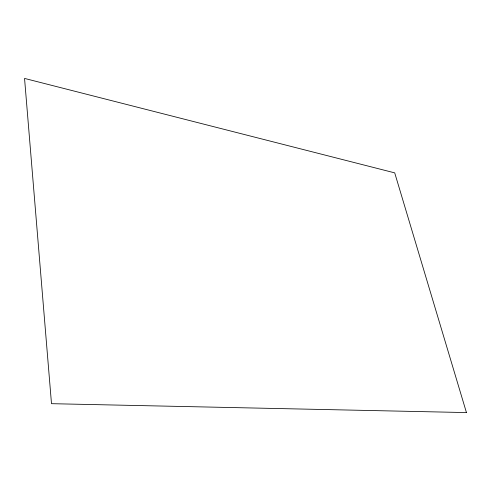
<?xml version="1.0" encoding="UTF-8"?>
<svg xmlns="http://www.w3.org/2000/svg" width="491" height="491" viewBox="0 0 491 491"><rect width="100%" height="100%" fill="white"/><g stroke="black" fill="none" stroke-linecap="round" stroke-linejoin="round"><path stroke-width="0.74" d="M466.45 412.575L51.494 403.682L24.55 78.425L394.715 172.869L466.45 412.575"/></g></svg>
